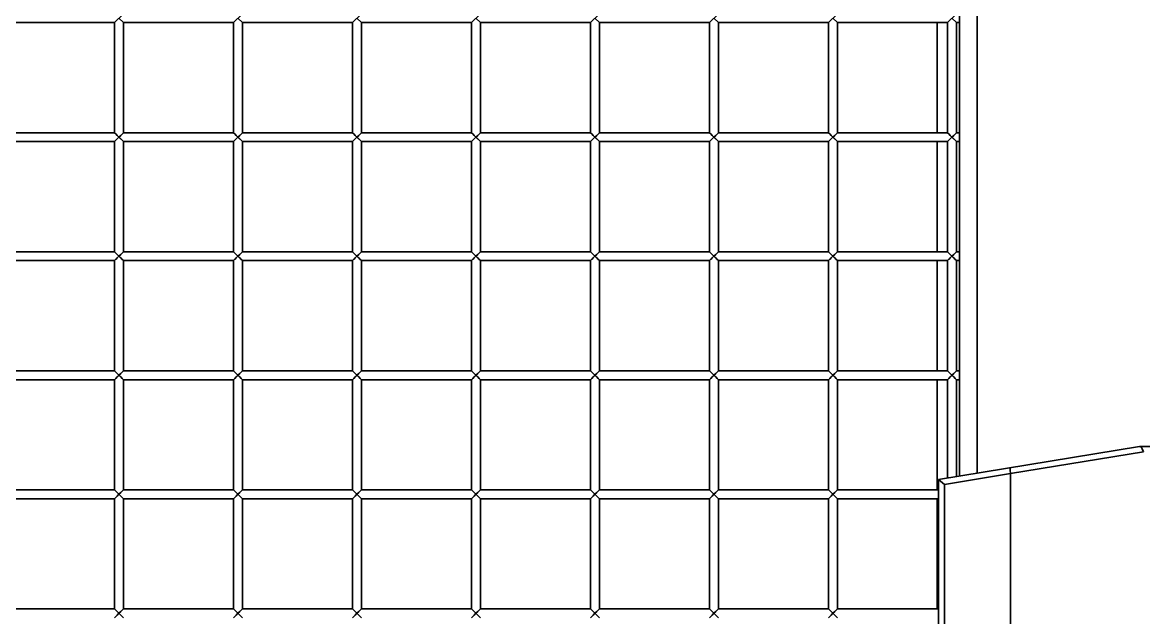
# Model space of a CAD drawing. Header units: millimetres. Extents: x 32496 to 166256, y 3504 to 23939.
# Drawn here: x 145615.7 to 145992.6, y 13824.9 to 14024.9 of the extents above; entities that cross this region are included whole.
import ezdxf

# ---------------------------------------------------------------- set-up
doc = ezdxf.new("R2010")
doc.units = ezdxf.units.MM
doc.layers.get('0').update_dxf_attribs({"lineweight": 35})

# ---------------------------------------------------------------- blocks, each defined once
blk = doc.blocks.new('8-1250')
at = {"linetype": 'Continuous'}
for p, q in [((-2659.63, -33033.17), (-2659.63, -32390.41)), ((-2665.63, -32408.79), (-2665.63, -33034.31)), ((-2949.63, -32881.79), (-2946.63, -32878.79)), ((-2909.63, -32881.79), (-2906.63, -32878.79)), ((-2869.63, -32881.79), (-2866.63, -32878.79)), ((-2829.63, -32881.79), (-2826.63, -32878.79)), ((-2789.63, -32881.79), (-2786.63, -32878.79)), ((-2749.63, -32881.79), (-2746.63, -32878.79)), ((-2709.63, -32881.79), (-2706.63, -32878.79)), ((-2669.63, -32881.79), (-2666.63, -32878.79)), ((-2986.63, -32881.79), (-2949.63, -32881.79)), ((-2949.63, -32881.79), (-2949.63, -32918.79)), ((-2946.63, -32881.79), (-2948.13, -32880.29)), ((-2946.63, -32881.79), (-2946.63, -32918.79)), ((-2946.63, -32881.79), (-2909.63, -32881.79)), ((-2909.63, -32881.79), (-2909.63, -32918.79)), ((-2906.63, -32881.79), (-2908.13, -32880.29)), ((-2906.63, -32881.79), (-2906.63, -32918.79)), ((-2906.63, -32881.79), (-2869.63, -32881.79)), ((-2869.63, -32881.79), (-2869.63, -32918.79)), ((-2866.63, -32881.79), (-2868.13, -32880.29)), ((-2866.63, -32881.79), (-2866.63, -32918.79)), ((-2866.63, -32881.79), (-2829.63, -32881.79)), ((-2829.63, -32881.79), (-2829.63, -32918.79)), ((-2826.63, -32881.79), (-2828.13, -32880.29)), ((-2826.63, -32881.79), (-2826.63, -32918.79)), ((-2826.63, -32881.79), (-2789.63, -32881.79)), ((-2789.63, -32881.79), (-2789.63, -32918.79)), ((-2786.63, -32881.79), (-2788.13, -32880.29)), ((-2786.63, -32881.79), (-2786.63, -32918.79)), ((-2786.63, -32881.79), (-2749.63, -32881.79)), ((-2749.63, -32881.79), (-2749.63, -32918.79)), ((-2746.63, -32881.79), (-2748.13, -32880.29)), ((-2746.63, -32881.79), (-2746.63, -32918.79)), ((-2746.63, -32881.79), (-2709.63, -32881.79)), ((-2709.63, -32881.79), (-2709.63, -32918.79)), ((-2706.63, -32881.79), (-2708.13, -32880.29)), ((-2706.63, -32881.79), (-2706.63, -32918.79)), ((-2706.63, -32881.79), (-2669.63, -32881.79)), ((-2673.13, -32918.79), (-2673.13, -32881.79)), ((-2669.63, -32881.79), (-2669.63, -32918.79)), ((-2666.63, -32881.79), (-2668.13, -32880.29)), ((-2666.63, -32881.79), (-2666.63, -32918.79)), ((-2666.63, -32881.79), (-2665.63, -32881.79)), ((-2986.63, -32918.79), (-2949.63, -32918.79)), ((-2949.63, -32921.79), (-2946.63, -32918.79)), ((-2949.63, -32918.79), (-2948.13, -32920.29)), ((-2946.63, -32921.79), (-2948.13, -32920.29)), ((-2946.63, -32918.79), (-2909.63, -32918.79)), ((-2909.63, -32921.79), (-2906.63, -32918.79)), ((-2909.63, -32918.79), (-2908.13, -32920.29)), ((-2906.63, -32921.79), (-2908.13, -32920.29)), ((-2906.63, -32918.79), (-2869.63, -32918.79)), ((-2869.63, -32921.79), (-2866.63, -32918.79)), ((-2869.63, -32918.79), (-2868.13, -32920.29)), ((-2866.63, -32921.79), (-2868.13, -32920.29)), ((-2866.63, -32918.79), (-2829.63, -32918.79)), ((-2829.63, -32921.79), (-2826.63, -32918.79)), ((-2829.63, -32918.79), (-2828.13, -32920.29)), ((-2826.63, -32921.79), (-2828.13, -32920.29)), ((-2826.63, -32918.79), (-2789.63, -32918.79)), ((-2789.63, -32921.79), (-2786.63, -32918.79)), ((-2789.63, -32918.79), (-2788.13, -32920.29)), ((-2786.63, -32921.79), (-2788.13, -32920.29)), ((-2786.63, -32918.79), (-2749.63, -32918.79)), ((-2749.63, -32921.79), (-2746.63, -32918.79)), ((-2749.63, -32918.79), (-2748.13, -32920.29)), ((-2746.63, -32921.79), (-2748.13, -32920.29)), ((-2746.63, -32918.79), (-2709.63, -32918.79)), ((-2709.63, -32921.79), (-2706.63, -32918.79)), ((-2709.63, -32918.79), (-2708.13, -32920.29)), ((-2706.63, -32921.79), (-2708.13, -32920.29)), ((-2706.63, -32918.79), (-2669.63, -32918.79)), ((-2669.63, -32921.79), (-2666.63, -32918.79)), ((-2669.63, -32918.79), (-2668.13, -32920.29)), ((-2666.63, -32921.79), (-2668.13, -32920.29)), ((-2666.63, -32918.79), (-2665.63, -32918.79)), ((-2986.63, -32921.79), (-2949.63, -32921.79)), ((-2949.63, -32921.79), (-2949.63, -32958.79)), ((-2946.63, -32921.79), (-2946.63, -32958.79)), ((-2946.63, -32921.79), (-2909.63, -32921.79)), ((-2909.63, -32921.79), (-2909.63, -32958.79)), ((-2906.63, -32921.79), (-2906.63, -32958.79)), ((-2906.63, -32921.79), (-2869.63, -32921.79)), ((-2869.63, -32921.79), (-2869.63, -32958.79)), ((-2866.63, -32921.79), (-2866.63, -32958.79)), ((-2866.63, -32921.79), (-2829.63, -32921.79)), ((-2829.63, -32921.79), (-2829.63, -32958.79)), ((-2826.63, -32921.79), (-2826.63, -32958.79)), ((-2826.63, -32921.79), (-2789.63, -32921.79)), ((-2789.63, -32921.79), (-2789.63, -32958.79)), ((-2786.63, -32921.79), (-2786.63, -32958.79)), ((-2786.63, -32921.79), (-2749.63, -32921.79)), ((-2749.63, -32921.79), (-2749.63, -32958.79)), ((-2746.63, -32921.79), (-2746.63, -32958.79)), ((-2746.63, -32921.79), (-2709.63, -32921.79)), ((-2709.63, -32921.79), (-2709.63, -32958.79)), ((-2706.63, -32921.79), (-2706.63, -32958.79)), ((-2706.63, -32921.79), (-2669.63, -32921.79)), ((-2673.13, -32958.79), (-2673.13, -32921.79)), ((-2669.63, -32921.79), (-2669.63, -32958.79)), ((-2666.63, -32921.79), (-2666.63, -32958.79)), ((-2666.63, -32921.79), (-2665.63, -32921.79)), ((-2986.63, -32958.79), (-2949.63, -32958.79)), ((-2986.63, -32961.79), (-2949.63, -32961.79)), ((-2949.63, -32961.79), (-2946.63, -32958.79)), ((-2949.63, -32958.79), (-2948.13, -32960.29)), ((-2949.63, -32961.79), (-2949.63, -32998.79)), ((-2946.63, -32961.79), (-2948.13, -32960.29)), ((-2946.63, -32958.79), (-2909.63, -32958.79)), ((-2946.63, -32961.79), (-2946.63, -32998.79)), ((-2946.63, -32961.79), (-2909.63, -32961.79)), ((-2909.63, -32961.79), (-2906.63, -32958.79)), ((-2909.63, -32958.79), (-2908.13, -32960.29)), ((-2909.63, -32961.79), (-2909.63, -32998.79)), ((-2906.63, -32961.79), (-2908.13, -32960.29)), ((-2906.63, -32958.79), (-2869.63, -32958.79)), ((-2906.63, -32961.79), (-2906.63, -32998.79)), ((-2906.63, -32961.79), (-2869.63, -32961.79)), ((-2869.63, -32961.79), (-2866.63, -32958.79)), ((-2869.63, -32958.79), (-2868.13, -32960.29)), ((-2869.63, -32961.79), (-2869.63, -32998.79)), ((-2866.63, -32961.79), (-2868.13, -32960.29)), ((-2866.63, -32958.79), (-2829.63, -32958.79)), ((-2866.63, -32961.79), (-2866.63, -32998.79)), ((-2866.63, -32961.79), (-2829.63, -32961.79)), ((-2829.63, -32961.79), (-2826.63, -32958.79)), ((-2829.63, -32958.79), (-2828.13, -32960.29)), ((-2829.63, -32961.79), (-2829.63, -32998.79)), ((-2826.63, -32961.79), (-2828.13, -32960.29)), ((-2826.63, -32958.79), (-2789.63, -32958.79)), ((-2826.63, -32961.79), (-2826.63, -32998.79)), ((-2826.63, -32961.79), (-2789.63, -32961.79)), ((-2789.63, -32961.79), (-2786.63, -32958.79)), ((-2789.63, -32958.79), (-2788.13, -32960.29)), ((-2789.63, -32961.79), (-2789.63, -32998.79)), ((-2786.63, -32961.79), (-2788.13, -32960.29)), ((-2786.63, -32958.79), (-2749.63, -32958.79)), ((-2786.63, -32961.79), (-2786.63, -32998.79)), ((-2786.63, -32961.79), (-2749.63, -32961.79)), ((-2749.63, -32961.79), (-2746.63, -32958.79)), ((-2749.63, -32958.79), (-2748.13, -32960.29)), ((-2749.63, -32961.79), (-2749.63, -32998.79)), ((-2746.63, -32961.79), (-2748.13, -32960.29)), ((-2746.63, -32958.79), (-2709.63, -32958.79)), ((-2746.63, -32961.79), (-2746.63, -32998.79)), ((-2746.63, -32961.79), (-2709.63, -32961.79)), ((-2709.63, -32961.79), (-2706.63, -32958.79)), ((-2709.63, -32958.79), (-2708.13, -32960.29)), ((-2709.63, -32961.79), (-2709.63, -32998.79)), ((-2706.63, -32961.79), (-2708.13, -32960.29)), ((-2706.63, -32958.79), (-2669.63, -32958.79)), ((-2706.63, -32961.79), (-2706.63, -32998.79)), ((-2706.63, -32961.79), (-2669.63, -32961.79)), ((-2673.13, -32998.79), (-2673.13, -32961.79)), ((-2669.63, -32961.79), (-2666.63, -32958.79)), ((-2669.63, -32958.79), (-2668.13, -32960.29)), ((-2669.63, -32961.79), (-2669.63, -32998.79)), ((-2666.63, -32961.79), (-2668.13, -32960.29)), ((-2666.63, -32958.79), (-2665.63, -32958.79)), ((-2666.63, -32961.79), (-2666.63, -32998.79)), ((-2666.63, -32961.79), (-2665.63, -32961.79)), ((-2986.63, -32998.79), (-2949.63, -32998.79)), ((-2949.63, -33001.79), (-2946.63, -32998.79)), ((-2949.63, -32998.79), (-2948.13, -33000.29)), ((-2946.63, -32998.79), (-2909.63, -32998.79)), ((-2909.63, -33001.79), (-2906.63, -32998.79)), ((-2909.63, -32998.79), (-2908.13, -33000.29)), ((-2906.63, -32998.79), (-2869.63, -32998.79)), ((-2869.63, -33001.79), (-2866.63, -32998.79)), ((-2869.63, -32998.79), (-2868.13, -33000.29)), ((-2866.63, -32998.79), (-2829.63, -32998.79)), ((-2829.63, -33001.79), (-2826.63, -32998.79)), ((-2829.63, -32998.79), (-2828.13, -33000.29)), ((-2826.63, -32998.79), (-2789.63, -32998.79)), ((-2789.63, -33001.79), (-2786.63, -32998.79)), ((-2789.63, -32998.79), (-2788.13, -33000.29)), ((-2786.63, -32998.79), (-2749.63, -32998.79)), ((-2749.63, -33001.79), (-2746.63, -32998.79)), ((-2749.63, -32998.79), (-2748.13, -33000.29)), ((-2746.63, -32998.79), (-2709.63, -32998.79)), ((-2709.63, -33001.79), (-2706.63, -32998.79)), ((-2709.63, -32998.79), (-2708.13, -33000.29)), ((-2706.63, -32998.79), (-2669.63, -32998.79)), ((-2669.63, -33001.79), (-2666.63, -32998.79)), ((-2669.63, -32998.79), (-2668.13, -33000.29)), ((-2666.63, -32998.79), (-2665.63, -32998.79)), ((-2986.63, -33001.79), (-2949.63, -33001.79)), ((-2949.63, -33001.79), (-2949.63, -33038.79)), ((-2946.63, -33001.79), (-2948.13, -33000.29)), ((-2946.63, -33001.79), (-2946.63, -33038.79)), ((-2946.63, -33001.79), (-2909.63, -33001.79)), ((-2909.63, -33001.79), (-2909.63, -33038.79)), ((-2906.63, -33001.79), (-2908.13, -33000.29)), ((-2906.63, -33001.79), (-2906.63, -33038.79)), ((-2906.63, -33001.79), (-2869.63, -33001.79)), ((-2869.63, -33001.79), (-2869.63, -33038.79)), ((-2866.63, -33001.79), (-2868.13, -33000.29)), ((-2866.63, -33001.79), (-2866.63, -33038.79)), ((-2866.63, -33001.79), (-2829.63, -33001.79)), ((-2829.63, -33001.79), (-2829.63, -33038.79)), ((-2826.63, -33001.79), (-2828.13, -33000.29)), ((-2826.63, -33001.79), (-2826.63, -33038.79)), ((-2826.63, -33001.79), (-2789.63, -33001.79)), ((-2789.63, -33001.79), (-2789.63, -33038.79)), ((-2786.63, -33001.79), (-2788.13, -33000.29)), ((-2786.63, -33001.79), (-2786.63, -33038.79)), ((-2786.63, -33001.79), (-2749.63, -33001.79)), ((-2749.63, -33001.79), (-2749.63, -33038.79)), ((-2746.63, -33001.79), (-2748.13, -33000.29)), ((-2746.63, -33001.79), (-2746.63, -33038.79)), ((-2746.63, -33001.79), (-2709.63, -33001.79)), ((-2709.63, -33001.79), (-2709.63, -33038.79)), ((-2706.63, -33001.79), (-2708.13, -33000.29)), ((-2706.63, -33001.79), (-2706.63, -33038.79)), ((-2706.63, -33001.79), (-2669.63, -33001.79)), ((-2673.13, -33038.79), (-2673.13, -33001.79)), ((-2669.63, -33001.79), (-2669.63, -33034.8)), ((-2666.63, -33001.79), (-2668.13, -33000.29)), ((-2666.63, -33001.79), (-2666.63, -33034.31)), ((-2666.63, -33001.79), (-2665.63, -33001.79)), ((-2672.63, -33035.29), (-2605.13, -33024.29)), ((-2603.71, -33026.01), (-2648.43, -33033.29)), ((-2605.13, -33024.29), (-2551.63, -33024.29)), ((-2648.43, -33033.37), (-2670.63, -33036.99)), ((-2648.43, -33033.37), (-2648.43, -33090.21)), ((-2672.63, -33035.29), (-2672.63, -33088.29)), ((-2672.63, -33035.29), (-2670.63, -33036.99)), ((-2670.63, -33086.59), (-2670.63, -33036.99)), ((-2986.63, -33038.79), (-2949.63, -33038.79)), ((-2949.63, -33041.79), (-2946.63, -33038.79)), ((-2949.63, -33038.79), (-2948.13, -33040.29)), ((-2946.63, -33041.79), (-2948.13, -33040.29)), ((-2946.63, -33038.79), (-2909.63, -33038.79)), ((-2909.63, -33041.79), (-2906.63, -33038.79)), ((-2909.63, -33038.79), (-2908.13, -33040.29)), ((-2906.63, -33041.79), (-2908.13, -33040.29)), ((-2906.63, -33038.79), (-2869.63, -33038.79)), ((-2869.63, -33041.79), (-2866.63, -33038.79)), ((-2869.63, -33038.79), (-2868.13, -33040.29)), ((-2866.63, -33041.79), (-2868.13, -33040.29)), ((-2866.63, -33038.79), (-2829.63, -33038.79)), ((-2829.63, -33041.79), (-2826.63, -33038.79)), ((-2829.63, -33038.79), (-2828.13, -33040.29)), ((-2826.63, -33041.79), (-2828.13, -33040.29)), ((-2826.63, -33038.79), (-2789.63, -33038.79)), ((-2789.63, -33041.79), (-2786.63, -33038.79)), ((-2789.63, -33038.79), (-2788.13, -33040.29)), ((-2786.63, -33041.79), (-2788.13, -33040.29)), ((-2786.63, -33038.79), (-2749.63, -33038.79)), ((-2749.63, -33041.79), (-2746.63, -33038.79)), ((-2749.63, -33038.79), (-2748.13, -33040.29)), ((-2746.63, -33041.79), (-2748.13, -33040.29)), ((-2746.63, -33038.79), (-2709.63, -33038.79)), ((-2709.63, -33041.79), (-2706.63, -33038.79)), ((-2709.63, -33038.79), (-2708.13, -33040.29)), ((-2706.63, -33041.79), (-2708.13, -33040.29)), ((-2706.63, -33038.79), (-2672.63, -33038.79)), ((-2986.63, -33041.79), (-2949.63, -33041.79)), ((-2949.63, -33041.79), (-2949.63, -33078.79)), ((-2946.63, -33041.79), (-2946.63, -33078.79)), ((-2946.63, -33041.79), (-2909.63, -33041.79)), ((-2909.63, -33041.79), (-2909.63, -33078.79)), ((-2906.63, -33041.79), (-2906.63, -33078.79)), ((-2906.63, -33041.79), (-2869.63, -33041.79)), ((-2869.63, -33041.79), (-2869.63, -33078.79)), ((-2866.63, -33041.79), (-2866.63, -33078.79)), ((-2866.63, -33041.79), (-2829.63, -33041.79)), ((-2829.63, -33041.79), (-2829.63, -33078.79)), ((-2826.63, -33041.79), (-2826.63, -33078.79)), ((-2826.63, -33041.79), (-2789.63, -33041.79)), ((-2789.63, -33041.79), (-2789.63, -33078.79)), ((-2786.63, -33041.79), (-2786.63, -33078.79)), ((-2786.63, -33041.79), (-2749.63, -33041.79)), ((-2749.63, -33041.79), (-2749.63, -33078.79)), ((-2746.63, -33041.79), (-2746.63, -33078.79)), ((-2746.63, -33041.79), (-2709.63, -33041.79)), ((-2709.63, -33041.79), (-2709.63, -33078.79)), ((-2706.63, -33041.79), (-2706.63, -33078.79)), ((-2706.63, -33041.79), (-2672.63, -33041.79)), ((-2673.13, -33078.79), (-2673.13, -33041.79)), ((-2986.63, -33078.79), (-2949.63, -33078.79)), ((-2949.63, -33081.79), (-2946.63, -33078.79)), ((-2949.63, -33078.79), (-2948.13, -33080.29)), ((-2946.63, -33078.79), (-2909.63, -33078.79)), ((-2909.63, -33081.79), (-2906.63, -33078.79)), ((-2909.63, -33078.79), (-2908.13, -33080.29)), ((-2906.63, -33078.79), (-2869.63, -33078.79)), ((-2869.63, -33081.79), (-2866.63, -33078.79)), ((-2869.63, -33078.79), (-2868.13, -33080.29)), ((-2866.63, -33078.79), (-2829.63, -33078.79)), ((-2829.63, -33081.79), (-2826.63, -33078.79)), ((-2829.63, -33078.79), (-2828.13, -33080.29)), ((-2826.63, -33078.79), (-2789.63, -33078.79)), ((-2789.63, -33081.79), (-2786.63, -33078.79)), ((-2789.63, -33078.79), (-2788.13, -33080.29)), ((-2786.63, -33078.79), (-2749.63, -33078.79)), ((-2749.63, -33081.79), (-2746.63, -33078.79)), ((-2749.63, -33078.79), (-2748.13, -33080.29)), ((-2746.63, -33078.79), (-2709.63, -33078.79)), ((-2709.63, -33081.79), (-2706.63, -33078.79)), ((-2709.63, -33078.79), (-2708.13, -33080.29)), ((-2706.63, -33078.79), (-2672.63, -33078.79)), ((-2946.63, -33081.79), (-2948.13, -33080.29)), ((-2906.63, -33081.79), (-2908.13, -33080.29)), ((-2866.63, -33081.79), (-2868.13, -33080.29)), ((-2826.63, -33081.79), (-2828.13, -33080.29)), ((-2786.63, -33081.79), (-2788.13, -33080.29)), ((-2746.63, -33081.79), (-2748.13, -33080.29)), ((-2706.63, -33081.79), (-2708.13, -33080.29))]:
    blk.add_line(p, q, dxfattribs=at)
for points in [[(-2949.51, -32918.9), (-2949.2, -32919.22), (-2948.71, -32919.71), (-2947.54, -32920.88)], [(-2948.13, -32920.29), (-2948.72, -32920.88), (-2949.19, -32921.35)], [(-2948.13, -32920.29), (-2947.54, -32919.7), (-2947.07, -32919.23), (-2946.74, -32918.9)], [(-2909.51, -32918.9), (-2909.2, -32919.22), (-2908.71, -32919.71), (-2907.54, -32920.88)], [(-2908.13, -32920.29), (-2908.72, -32920.88), (-2909.19, -32921.35)], [(-2908.13, -32920.29), (-2907.54, -32919.7), (-2907.07, -32919.23), (-2906.74, -32918.9)], [(-2869.51, -32918.9), (-2869.2, -32919.22), (-2868.71, -32919.71), (-2867.54, -32920.88)], [(-2868.13, -32920.29), (-2868.72, -32920.88), (-2869.19, -32921.35)], [(-2868.13, -32920.29), (-2867.54, -32919.7), (-2867.07, -32919.23), (-2866.74, -32918.9)], [(-2829.51, -32918.9), (-2829.2, -32919.22), (-2828.71, -32919.71), (-2827.54, -32920.88)], [(-2828.13, -32920.29), (-2828.72, -32920.88), (-2829.19, -32921.35)], [(-2828.13, -32920.29), (-2827.54, -32919.7), (-2827.07, -32919.23), (-2826.74, -32918.9)], [(-2789.51, -32918.9), (-2789.2, -32919.22), (-2788.71, -32919.71), (-2787.54, -32920.88)], [(-2788.13, -32920.29), (-2788.72, -32920.88), (-2789.19, -32921.35)], [(-2788.13, -32920.29), (-2787.54, -32919.7), (-2787.07, -32919.23), (-2786.74, -32918.9)], [(-2749.51, -32918.9), (-2749.2, -32919.22), (-2748.71, -32919.71), (-2747.54, -32920.88)], [(-2748.13, -32920.29), (-2748.72, -32920.88), (-2749.19, -32921.35)], [(-2748.13, -32920.29), (-2747.54, -32919.7), (-2747.07, -32919.23), (-2746.74, -32918.9)], [(-2709.51, -32918.9), (-2709.2, -32919.22), (-2708.71, -32919.71), (-2707.54, -32920.88)], [(-2708.13, -32920.29), (-2708.72, -32920.88), (-2709.19, -32921.35)], [(-2708.13, -32920.29), (-2707.54, -32919.7), (-2707.07, -32919.23), (-2706.74, -32918.9)], [(-2669.51, -32918.9), (-2669.2, -32919.22), (-2668.71, -32919.71), (-2667.54, -32920.88)], [(-2668.13, -32920.29), (-2668.72, -32920.88), (-2669.19, -32921.35)], [(-2668.13, -32920.29), (-2667.54, -32919.7), (-2667.07, -32919.23), (-2666.74, -32918.9)], [(-2946.74, -32921.67), (-2947.07, -32921.35), (-2947.54, -32920.88)], [(-2906.74, -32921.67), (-2907.07, -32921.35), (-2907.54, -32920.88)], [(-2866.74, -32921.67), (-2867.07, -32921.35), (-2867.54, -32920.88)], [(-2826.74, -32921.67), (-2827.07, -32921.35), (-2827.54, -32920.88)], [(-2786.74, -32921.67), (-2787.07, -32921.35), (-2787.54, -32920.88)], [(-2746.74, -32921.67), (-2747.07, -32921.35), (-2747.54, -32920.88)], [(-2706.74, -32921.67), (-2707.07, -32921.35), (-2707.54, -32920.88)], [(-2666.74, -32921.67), (-2667.07, -32921.35), (-2667.54, -32920.88)], [(-2949.51, -32958.9), (-2949.2, -32959.22), (-2948.71, -32959.71), (-2947.54, -32960.88)], [(-2948.13, -32960.29), (-2948.72, -32960.88), (-2949.19, -32961.35)], [(-2948.13, -32960.29), (-2947.54, -32959.7), (-2947.07, -32959.23), (-2946.74, -32958.9)], [(-2946.74, -32961.67), (-2947.07, -32961.35), (-2947.54, -32960.88)], [(-2909.51, -32958.9), (-2909.2, -32959.22), (-2908.71, -32959.71), (-2907.54, -32960.88)], [(-2908.13, -32960.29), (-2908.72, -32960.88), (-2909.19, -32961.35)], [(-2908.13, -32960.29), (-2907.54, -32959.7), (-2907.07, -32959.23), (-2906.74, -32958.9)], [(-2906.74, -32961.67), (-2907.07, -32961.35), (-2907.54, -32960.88)], [(-2869.51, -32958.9), (-2869.2, -32959.22), (-2868.71, -32959.71), (-2867.54, -32960.88)], [(-2868.13, -32960.29), (-2868.72, -32960.88), (-2869.19, -32961.35)], [(-2868.13, -32960.29), (-2867.54, -32959.7), (-2867.07, -32959.23), (-2866.74, -32958.9)], [(-2866.74, -32961.67), (-2867.07, -32961.35), (-2867.54, -32960.88)], [(-2829.51, -32958.9), (-2829.2, -32959.22), (-2828.71, -32959.71), (-2827.54, -32960.88)], [(-2828.13, -32960.29), (-2828.72, -32960.88), (-2829.19, -32961.35)], [(-2828.13, -32960.29), (-2827.54, -32959.7), (-2827.07, -32959.23), (-2826.74, -32958.9)], [(-2826.74, -32961.67), (-2827.07, -32961.35), (-2827.54, -32960.88)], [(-2789.51, -32958.9), (-2789.2, -32959.22), (-2788.71, -32959.71), (-2787.54, -32960.88)], [(-2788.13, -32960.29), (-2788.72, -32960.88), (-2789.19, -32961.35)], [(-2788.13, -32960.29), (-2787.54, -32959.7), (-2787.07, -32959.23), (-2786.74, -32958.9)], [(-2786.74, -32961.67), (-2787.07, -32961.35), (-2787.54, -32960.88)], [(-2749.51, -32958.9), (-2749.2, -32959.22), (-2748.71, -32959.71), (-2747.54, -32960.88)], [(-2748.13, -32960.29), (-2748.72, -32960.88), (-2749.19, -32961.35)], [(-2748.13, -32960.29), (-2747.54, -32959.7), (-2747.07, -32959.23), (-2746.74, -32958.9)], [(-2746.74, -32961.67), (-2747.07, -32961.35), (-2747.54, -32960.88)], [(-2709.51, -32958.9), (-2709.2, -32959.22), (-2708.71, -32959.71), (-2707.54, -32960.88)], [(-2708.13, -32960.29), (-2708.72, -32960.88), (-2709.19, -32961.35)], [(-2708.13, -32960.29), (-2707.54, -32959.7), (-2707.07, -32959.23), (-2706.74, -32958.9)], [(-2706.74, -32961.67), (-2707.07, -32961.35), (-2707.54, -32960.88)], [(-2669.51, -32958.9), (-2669.2, -32959.22), (-2668.71, -32959.71), (-2667.54, -32960.88)], [(-2668.13, -32960.29), (-2668.72, -32960.88), (-2669.19, -32961.35)], [(-2668.13, -32960.29), (-2667.54, -32959.7), (-2667.07, -32959.23), (-2666.74, -32958.9)], [(-2666.74, -32961.67), (-2667.07, -32961.35), (-2667.54, -32960.88)], [(-2949.51, -32998.9), (-2949.2, -32999.22), (-2948.71, -32999.71), (-2947.54, -33000.88)], [(-2948.13, -33000.29), (-2947.54, -32999.7), (-2947.07, -32999.23), (-2946.74, -32998.9)], [(-2909.51, -32998.9), (-2909.2, -32999.22), (-2908.71, -32999.71), (-2907.54, -33000.88)], [(-2908.13, -33000.29), (-2907.54, -32999.7), (-2907.07, -32999.23), (-2906.74, -32998.9)], [(-2869.51, -32998.9), (-2869.2, -32999.22), (-2868.71, -32999.71), (-2867.54, -33000.88)], [(-2868.13, -33000.29), (-2867.54, -32999.7), (-2867.07, -32999.23), (-2866.74, -32998.9)], [(-2829.51, -32998.9), (-2829.2, -32999.22), (-2828.71, -32999.71), (-2827.54, -33000.88)], [(-2828.13, -33000.29), (-2827.54, -32999.7), (-2827.07, -32999.23), (-2826.74, -32998.9)], [(-2789.51, -32998.9), (-2789.2, -32999.22), (-2788.71, -32999.71), (-2787.54, -33000.88)], [(-2788.13, -33000.29), (-2787.54, -32999.7), (-2787.07, -32999.23), (-2786.74, -32998.9)], [(-2749.51, -32998.9), (-2749.2, -32999.22), (-2748.71, -32999.71), (-2747.54, -33000.88)], [(-2748.13, -33000.29), (-2747.54, -32999.7), (-2747.07, -32999.23), (-2746.74, -32998.9)], [(-2709.51, -32998.9), (-2709.2, -32999.22), (-2708.71, -32999.71), (-2707.54, -33000.88)], [(-2708.13, -33000.29), (-2707.54, -32999.7), (-2707.07, -32999.23), (-2706.74, -32998.9)], [(-2669.51, -32998.9), (-2669.2, -32999.22), (-2668.71, -32999.71), (-2667.54, -33000.88)], [(-2668.13, -33000.29), (-2667.54, -32999.7), (-2667.07, -32999.23), (-2666.74, -32998.9)], [(-2948.13, -33000.29), (-2948.72, -33000.88), (-2949.19, -33001.35)], [(-2946.74, -33001.67), (-2947.07, -33001.35), (-2947.54, -33000.88)], [(-2908.13, -33000.29), (-2908.72, -33000.88), (-2909.19, -33001.35)], [(-2906.74, -33001.67), (-2907.07, -33001.35), (-2907.54, -33000.88)], [(-2868.13, -33000.29), (-2868.72, -33000.88), (-2869.19, -33001.35)], [(-2866.74, -33001.67), (-2867.07, -33001.35), (-2867.54, -33000.88)], [(-2828.13, -33000.29), (-2828.72, -33000.88), (-2829.19, -33001.35)], [(-2826.74, -33001.67), (-2827.07, -33001.35), (-2827.54, -33000.88)], [(-2788.13, -33000.29), (-2788.72, -33000.88), (-2789.19, -33001.35)], [(-2786.74, -33001.67), (-2787.07, -33001.35), (-2787.54, -33000.88)], [(-2748.13, -33000.29), (-2748.72, -33000.88), (-2749.19, -33001.35)], [(-2746.74, -33001.67), (-2747.07, -33001.35), (-2747.54, -33000.88)], [(-2708.13, -33000.29), (-2708.72, -33000.88), (-2709.19, -33001.35)], [(-2706.74, -33001.67), (-2707.07, -33001.35), (-2707.54, -33000.88)], [(-2668.13, -33000.29), (-2668.72, -33000.88), (-2669.19, -33001.35)], [(-2666.74, -33001.67), (-2667.07, -33001.35), (-2667.54, -33000.88)], [(-2949.51, -33038.9), (-2949.2, -33039.22), (-2948.71, -33039.71), (-2947.54, -33040.88)], [(-2948.13, -33040.29), (-2948.72, -33040.88), (-2949.19, -33041.35)], [(-2948.13, -33040.29), (-2947.54, -33039.7), (-2947.07, -33039.23), (-2946.74, -33038.9)], [(-2946.74, -33041.67), (-2947.07, -33041.35), (-2947.54, -33040.88)], [(-2909.51, -33038.9), (-2909.2, -33039.22), (-2908.71, -33039.71), (-2907.54, -33040.88)], [(-2908.13, -33040.29), (-2908.72, -33040.88), (-2909.19, -33041.35)], [(-2908.13, -33040.29), (-2907.54, -33039.7), (-2907.07, -33039.23), (-2906.74, -33038.9)], [(-2906.74, -33041.67), (-2907.07, -33041.35), (-2907.54, -33040.88)], [(-2869.51, -33038.9), (-2869.2, -33039.22), (-2868.71, -33039.71), (-2867.54, -33040.88)], [(-2868.13, -33040.29), (-2868.72, -33040.88), (-2869.19, -33041.35)], [(-2868.13, -33040.29), (-2867.54, -33039.7), (-2867.07, -33039.23), (-2866.74, -33038.9)], [(-2866.74, -33041.67), (-2867.07, -33041.35), (-2867.54, -33040.88)], [(-2829.51, -33038.9), (-2829.2, -33039.22), (-2828.71, -33039.71), (-2827.54, -33040.88)], [(-2828.13, -33040.29), (-2828.72, -33040.88), (-2829.19, -33041.35)], [(-2828.13, -33040.29), (-2827.54, -33039.7), (-2827.07, -33039.23), (-2826.74, -33038.9)], [(-2826.74, -33041.67), (-2827.07, -33041.35), (-2827.54, -33040.88)], [(-2789.51, -33038.9), (-2789.2, -33039.22), (-2788.71, -33039.71), (-2787.54, -33040.88)], [(-2788.13, -33040.29), (-2788.72, -33040.88), (-2789.19, -33041.35)], [(-2788.13, -33040.29), (-2787.54, -33039.7), (-2787.07, -33039.23), (-2786.74, -33038.9)], [(-2786.74, -33041.67), (-2787.07, -33041.35), (-2787.54, -33040.88)], [(-2749.51, -33038.9), (-2749.2, -33039.22), (-2748.71, -33039.71), (-2747.54, -33040.88)], [(-2748.13, -33040.29), (-2748.72, -33040.88), (-2749.19, -33041.35)], [(-2748.13, -33040.29), (-2747.54, -33039.7), (-2747.07, -33039.23), (-2746.74, -33038.9)], [(-2746.74, -33041.67), (-2747.07, -33041.35), (-2747.54, -33040.88)], [(-2709.51, -33038.9), (-2709.2, -33039.22), (-2708.71, -33039.71), (-2707.54, -33040.88)], [(-2708.13, -33040.29), (-2708.72, -33040.88), (-2709.19, -33041.35)], [(-2708.13, -33040.29), (-2707.54, -33039.7), (-2707.07, -33039.23), (-2706.74, -33038.9)], [(-2706.74, -33041.67), (-2707.07, -33041.35), (-2707.54, -33040.88)], [(-2949.51, -33078.9), (-2949.2, -33079.22), (-2948.71, -33079.71), (-2947.54, -33080.88)], [(-2948.13, -33080.29), (-2947.54, -33079.7), (-2947.07, -33079.23), (-2946.74, -33078.9)], [(-2909.51, -33078.9), (-2909.2, -33079.22), (-2908.71, -33079.71), (-2907.54, -33080.88)], [(-2908.13, -33080.29), (-2907.54, -33079.7), (-2907.07, -33079.23), (-2906.74, -33078.9)], [(-2869.51, -33078.9), (-2869.2, -33079.22), (-2868.71, -33079.71), (-2867.54, -33080.88)], [(-2868.13, -33080.29), (-2867.54, -33079.7), (-2867.07, -33079.23), (-2866.74, -33078.9)], [(-2829.51, -33078.9), (-2829.2, -33079.22), (-2828.71, -33079.71), (-2827.54, -33080.88)], [(-2828.13, -33080.29), (-2827.54, -33079.7), (-2827.07, -33079.23), (-2826.74, -33078.9)], [(-2789.51, -33078.9), (-2789.2, -33079.22), (-2788.71, -33079.71), (-2787.54, -33080.88)], [(-2788.13, -33080.29), (-2787.54, -33079.7), (-2787.07, -33079.23), (-2786.74, -33078.9)], [(-2749.51, -33078.9), (-2749.2, -33079.22), (-2748.71, -33079.71), (-2747.54, -33080.88)], [(-2748.13, -33080.29), (-2747.54, -33079.7), (-2747.07, -33079.23), (-2746.74, -33078.9)], [(-2709.51, -33078.9), (-2709.2, -33079.22), (-2708.71, -33079.71), (-2707.54, -33080.88)], [(-2708.13, -33080.29), (-2707.54, -33079.7), (-2707.07, -33079.23), (-2706.74, -33078.9)], [(-2948.13, -33080.29), (-2948.72, -33080.88), (-2949.19, -33081.35)], [(-2946.74, -33081.67), (-2947.07, -33081.35), (-2947.54, -33080.88)], [(-2908.13, -33080.29), (-2908.72, -33080.88), (-2909.19, -33081.35)], [(-2906.74, -33081.67), (-2907.07, -33081.35), (-2907.54, -33080.88)], [(-2868.13, -33080.29), (-2868.72, -33080.88), (-2869.19, -33081.35)], [(-2866.74, -33081.67), (-2867.07, -33081.35), (-2867.54, -33080.88)], [(-2828.13, -33080.29), (-2828.72, -33080.88), (-2829.19, -33081.35)], [(-2826.74, -33081.67), (-2827.07, -33081.35), (-2827.54, -33080.88)], [(-2788.13, -33080.29), (-2788.72, -33080.88), (-2789.19, -33081.35)], [(-2786.74, -33081.67), (-2787.07, -33081.35), (-2787.54, -33080.88)], [(-2748.13, -33080.29), (-2748.72, -33080.88), (-2749.19, -33081.35)], [(-2746.74, -33081.67), (-2747.07, -33081.35), (-2747.54, -33080.88)], [(-2708.13, -33080.29), (-2708.72, -33080.88), (-2709.19, -33081.35)], [(-2706.74, -33081.67), (-2707.07, -33081.35), (-2707.54, -33080.88)]]:
    blk.add_lwpolyline(points, dxfattribs=at)
blk.add_ellipse((-2656.57, -33034.7), major_axis=(8.14, 1.41), ratio=0.241938, start_param=-0.041927, end_param=-0.003565, dxfattribs=at)
for points, knots in [([(-2604.98, -33024.29), (-2604.91, -33024.29), (-2604.77, -33024.3), (-2604.58, -33024.4), (-2604.44, -33024.56), (-2604.25, -33024.88), (-2604.03, -33025.38), (-2603.83, -33025.79), (-2603.71, -33026.01)], [0, 0, 0, 0, 0.095491, 0.181572, 0.27513, 0.386659, 0.667027, 1, 1, 1, 1]), ([(-2648.51, -33031.36), (-2648.53, -33031.36), (-2648.55, -33031.4), (-2648.56, -33031.45), (-2648.58, -33031.55), (-2648.59, -33031.71), (-2648.58, -33032.06), (-2648.53, -33032.6), (-2648.47, -33033.05), (-2648.43, -33033.29)], [0, 0, 0, 0, 0.029584, 0.055175, 0.088913, 0.180604, 0.302705, 0.62104, 1, 1, 1, 1])]:
    blk.add_open_spline(points, degree=3, knots=knots, dxfattribs=at)

msp = doc.modelspace()

# ---------------------------------------------------------------- block references
at = {"color": 6}
msp.add_blockref('8-1250', (148596.331, 46906.597), dxfattribs=at)

doc.saveas('drawing.dxf')
